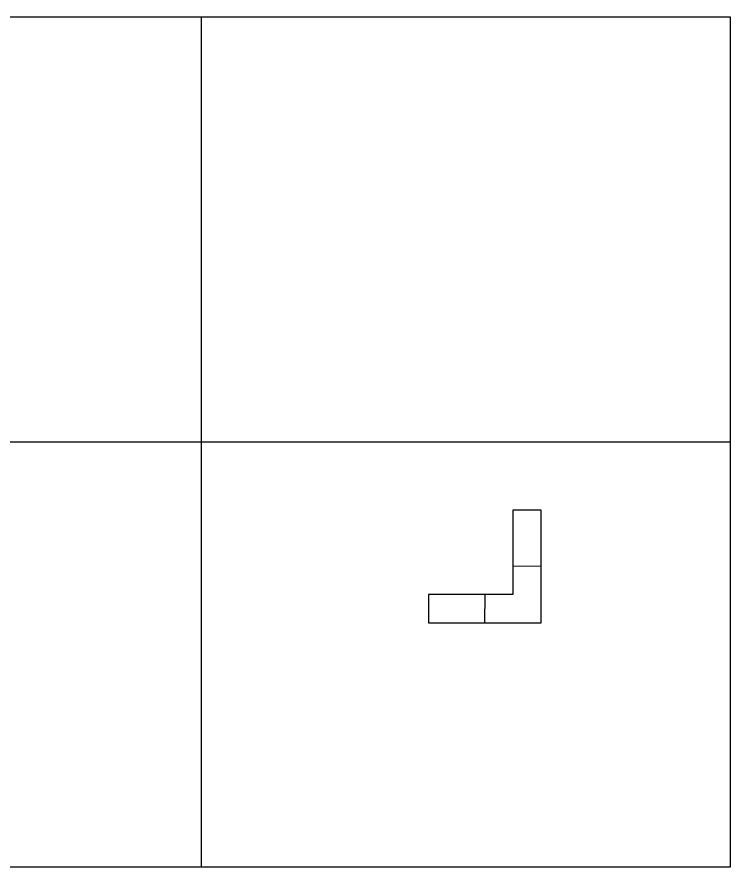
# Model space of a CAD drawing. Header units: feet. Extents: x -41 to 151, y -82 to 69.
# Drawn here: x 113.07 to 151.09, y 24.17 to 69.49 of the extents above; entities that cross this region are included whole.
import ezdxf

# ---------------------------------------------------------------- set-up
doc = ezdxf.new("R2010")
doc.units = ezdxf.units.FT
doc.header["$MEASUREMENT"] = 0

msp = doc.modelspace()

# ---------------------------------------------------------------- linework, layer by layer
for p, q in [((62.81222, 69.49024), (151.09412, 69.49024)), ((122.89683, 69.49024), (122.89683, 24.16751)), ((151.09412, 69.49024), (151.09412, 24.16751)), ((62.13051, 46.82888), (151.09412, 46.82888)), ((141.01381, 43.18866), (139.51381, 43.18866)), ((139.51381, 43.18866), (139.51381, 38.68866)), ((141.01381, 40.18866), (141.01381, 43.18866)), ((141.01381, 40.18866), (139.51381, 40.20708)), ((141.01381, 37.18866), (141.01381, 40.18866)), ((139.51381, 38.68866), (135.01381, 38.68866)), ((135.01381, 38.68866), (135.01381, 37.18866)), ((138.01381, 37.18866), (138.0349, 38.68866)), ((135.01381, 37.18866), (138.01381, 37.18866)), ((138.01381, 37.18866), (141.01381, 37.18866)), ((151.09412, 24.16751), (62.13051, 24.16751))]:
    msp.add_line(p, q)

doc.saveas('drawing.dxf')
